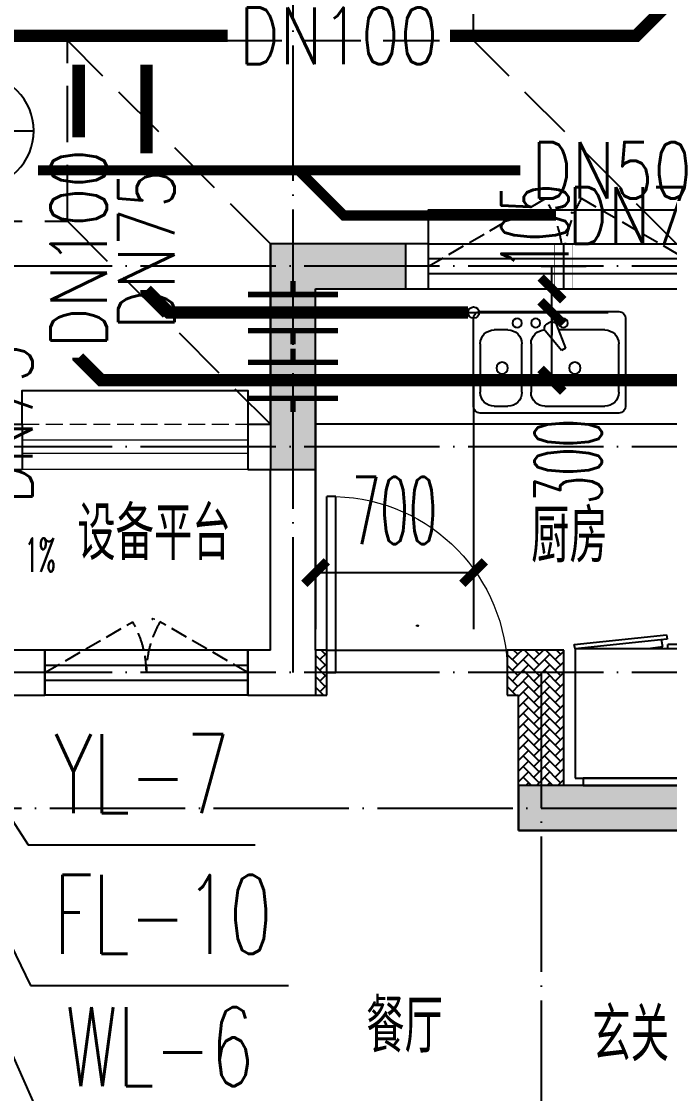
# Model space of a CAD drawing. Extents: x 27938 to 1507990, y 110129 to 923079.
# Drawn here: x 859913 to 862786, y 679892 to 684642 of the extents above; entities that cross this region are included whole.
import ezdxf

# ---------------------------------------------------------------- set-up
doc = ezdxf.new("R2010")
doc.units = 0
doc.header["$LTSCALE"] = 1000
doc.header["$MEASUREMENT"] = 0
doc.linetypes.add('DASH', pattern=[0.35, 0.25, -0.1])
doc.linetypes.add('DOTE', pattern=[2.42, 2, -0.2, 0.02, -0.2])
for name, color, linetype in [('AH-FURNITURE', 1, 'Continuous'), ('COLUMN', 9, 'Continuous'), ('DIM_废水', 31, 'Continuous'), ('DIM_污水', 2, 'Continuous'), ('DIM_雨水', 4, 'Continuous'), ('DOTE', 1, 'Continuous'), ('EQUIP_污水', 7, 'Continuous'), ('LVTRY', 6, 'Continuous'), ('PIPE-管井排水', 210, 'GF'), ('PIPE-雨水', 4, 'TG_Y'), ('PIPE-餐饮排水', 41, 'P'), ('PUB_HATCH', 8, 'Continuous'), ('PUB_TEXT', 4, 'Continuous'), ('TEXT_废水', 7, 'Continuous'), ('TEXT_管井排水', 7, 'Continuous'), ('TEXT_雨水', 7, 'Continuous'), ('TEXT_餐饮排水', 7, 'Continuous'), ('TWT_DIM', 3, 'Continuous'), ('VALVE_餐饮排水', 7, 'Continuous'), ('WALL', 9, 'Continuous'), ('WELL_污水', 2, 'Continuous'), ('WINDOW', 4, 'Continuous'), ('WINDOW_TEXT', 7, 'Continuous'), ('保温', 6, 'Continuous'), ('卫生间', 6, 'Continuous'), ('建筑-排气道', 9, 'Continuous'), ('机电标识类', 1, 'Continuous'), ('看线', 251, 'Continuous')]:
    doc.layers.add(name, color=color, linetype=linetype)
for name, color, linetype, lineweight in [('平面-排水沟', 86, 'Continuous', 15), ('平面-栏杆', 135, 'Continuous', 15), ('平面-看线', 45, 'Continuous', 15), ('平面-空调室内机', 176, 'Continuous', 9), ('平面-空调预留孔', 173, 'Continuous', 15), ('空调', 76, 'Continuous', 13), ('立面-洞口示意', 152, 'Continuous', 13)]:
    doc.layers.add(name, color=color, linetype=linetype, lineweight=lineweight)
doc.styles.add('_TCH_DIM', font='SIMPLEX.shx', dxfattribs={"width": 0.7, "bigfont": 'GBCBIG.shx'})
doc.styles.add('_TCH_DIM_T3', font='SIMPLEX.shx', dxfattribs={"width": 0.494118, "bigfont": 'GBCBIG.shx'})
doc.styles.add('_TCH_WINDOW', font='SIMPLEX.shx', dxfattribs={"width": 0.7, "height": 3.5, "bigfont": 'GBCBIG.shx'})
doc.styles.add('_TWT_PIPEDN', font='SIMPLEX', dxfattribs={"width": 0.8, "height": 3.5, "bigfont": 'HZTXT'})
doc.styles.add('_TWT_SERIAL', font='SIMPLEX', dxfattribs={"width": 0.8, "height": 3.5, "bigfont": 'HZTXT'})
doc.styles.add('DIM_FONT', font='SIMPLEX.shx', dxfattribs={"width": 0.56})
doc.styles.get("Standard").update_dxf_attribs({"font": 'gbenor.shx', "bigfont": 'gbcbig.shx'})
doc.styles.add('TG_LINETYPE', font='SIMPLEX', dxfattribs={"width": 0.8, "height": 3, "bigfont": 'HZTXT'})
doc.linetypes.add('GF', pattern='A,3,-0.2,["GF",Standard,S=0.25,R=0,X=-0.1,Y=-0.115],-0.35', length=3.55)
doc.linetypes.add('P', pattern='A,3,-0.2,["P",Standard,S=0.25,R=0,X=-0.1,Y=-0.115],-0.2', length=3.4)
doc.linetypes.add('TG_Y', pattern='A,2,-0.229,["Y",TG_LINETYPE,S=0.1,R=0,X=-0.229,Y=-0.15],0', length=2.229)
doc.dimstyles.new('_TWT_ARCH&&100', dxfattribs={"dimtxt": 297.5, "dimasz": 100, "dimexe": 250, "dimexo": 300, "dimgap": 126.25, "dimtad": 1, "dimdec": 0, "dimzin": 0, "dimdsep": 46, "dimtxsty": '_TCH_DIM_T3', "dimblk": 'ARCHTICK', "dimcen": 0.09, "dimclrt": 7, "dimazin": 2, "dimtfac": 1, "dimtdec": 0, "dimtix": 1, "dimtmove": 2, "dimatfit": 3, "dimfxl": 1, "dimtolj": 1, "dimtzin": 0, "dimarcsym": 0})
pattern_1 = [(45, (0, 0), (0, 47.4157523), [100.584, -33.528]), (135, (23.708, 23.708), (3e-15, 47.4157523), [100.584, -33.528])]

# ---------------------------------------------------------------- blocks, each defined once
blk = doc.blocks.new('A$C148B7D8E')
at = {"layer": '卫生间', "color": 159, "linetype": 'DASH', "true_color": 0x22346e}
for p, q in [((15200, 9900), (16100, 10800)), ((17000, 9900), (17900, 10800)), ((17900, 10000), (17000, 9100))]:
    blk.add_line(p, q, dxfattribs=at)
blk.add_lwpolyline([(25100, 9000), (24300, 9000), (24300, 10000), (17900, 10000), (17900, 10800), (16100, 10800), (16100, 11800)], dxfattribs=at)
blk = doc.blocks.new('rtyg7uyhg')
at = {"layer": 'LVTRY', "color": 0}
for p, q in [((193590.3, 45458.1), (193590.3, 45069.5)), ((194234.6, 45488.8), (193621, 45488.8)), ((194265.3, 45069.5), (194265.3, 45458.1)), ((193682.3, 45407), (193887.8, 45407)), ((193896.4, 45429.9), (193857.6, 45326.3)), ((193925.8, 45440.4), (193940.1, 45432.2)), ((194111.9, 45407), (194173.3, 45407)), ((193875.3, 45316), (193945.6, 45401.5)), ((193621, 45130.8), (193621, 45345.6)), ((193857.6, 45326.3), (193875.3, 45316)), ((194009.6, 45345.6), (194009.6, 45130.8)), ((194050.5, 45130.8), (194050.5, 45345.6)), ((194234.6, 45345.6), (194234.6, 45130.8)), ((193621, 45038.8), (194234.6, 45038.8)), ((193948.3, 45069.5), (193682.3, 45069.5)), ((194173.3, 45069.5), (194111.9, 45069.5))]:
    blk.add_line(p, q, dxfattribs=at)
for centre, radius in [((193866.4, 45437.7), 20.5), ((193989.2, 45437.7), 20.5), ((194071, 45437.7), 20.5), ((193815.3, 45238.2), 25.6), ((194137.5, 45238.2), 25.6)]:
    blk.add_circle(centre, radius, dxfattribs=at)
for centre, radius, start, end in [((193621, 45458.1), 30.7, 90, 180), ((194234.6, 45458.1), 30.7, 360, 90), ((193682.3, 45345.6), 61.4, 90, 180), ((193915.6, 45422.7), 20.5, 60, 159.4623), ((193929.8, 45414.5), 20.5, 320.5377, 60), ((193948.3, 45345.6), 61.4, 360, 90), ((194111.9, 45345.6), 61.4, 90, 180), ((194173.3, 45345.6), 61.4, 360, 90), ((193682.3, 45130.8), 61.4, 180, 270), ((193948.3, 45130.8), 61.4, 270, 360), ((194111.9, 45130.8), 61.4, 180, 270), ((194173.3, 45130.8), 61.4, 270, 360), ((193621, 45069.5), 30.7, 180, 270), ((194234.6, 45069.5), 30.7, 270, 360)]:
    blk.add_arc(centre, radius, start, end, dxfattribs=at)
at = {"layer": 'LVTRY', "color": 0, "style": 'DIM_FONT', "width": 0.8, "flags": 9}
for tag in ['YSIZE', 'XSIZE']:
    blk.add_attdef(tag, (193927.8, 45487.8), '', height=0.5, rotation=90, dxfattribs=at)
blk = doc.blocks.new('A$C60D053AF')
at = {"layer": 'AH-FURNITURE', "color": 0}
for p, q in [((232.5, -90), (128.3, -90)), ((192.5, -71), (327.6, -71)), ((192.5, -91), (327.6, -91)), ((355.9, -82.7), (384.2, -129)), ((232.5, -110), (128.3, -110)), ((245, -129.5), (245, -122.5)), ((265, -129.5), (265, -122.5)), ((341.7, -96.9), (370, -143.2)), ((255, -281), (255, -251)), ((255, -281), (393, -281)), ((393, -281), (393, -251))]:
    blk.add_line(p, q, dxfattribs=at)
for points in [[(170, -68, 1), (170, -94), (192.5, -94), (192.5, -68)], [(268, -122.5), (268, -107, 0.414214), (248, -87), (232.5, -87), (232.5, -113), (242, -113), (242, -122.5)], [(234, -251), (414, -251, 0.414214), (424, -241), (424, -111, 0.414214), (414, -101), (234, -101, 0.414214), (224, -111), (224, -241, 0.414214)], [(242, -152, 1), (268, -152), (268, -129.5), (242, -129.5)], [(383.8, -161.2, 1), (402.2, -142.8), (386.3, -126.9), (367.9, -145.3)]]:
    blk.add_lwpolyline(points, format="xyb", close=True, dxfattribs=at)
for centre, radius in [((100, -100), 30), ((255, -152), 15), ((255, -152), 10), ((393, -152), 15), ((393, -152), 10)]:
    blk.add_circle(centre, radius, dxfattribs=at)
for radius in [40, 20]:
    blk.add_arc((327.6, -111), radius, 45, 90, dxfattribs=at)
blk = doc.blocks.new('A-Kitchen-7')
at = {"layer": 'LVTRY', "color": 0}
for p, q in [((-518.7, 779.7), (-7.2, 834.3)), ((-7.2, 834.3), (-3.6, 810.6)), ((-515, 756), (-518.7, 779.7)), ((-3.6, 810.6), (-515, 756)), ((-29.1, 767), (-35.2, 806.4)), ((515, 780), (0, 780)), ((0, 756), (0, 780)), ((515, 756), (515, 780)), ((515, 756), (-515, 756)), ((-515, 756), (-515, 40)), ((-485.6, 760.5), (-484.9, 756)), ((-29.1, 767), (-112.1, 756)), ((515, 40), (515, 756)), ((-515, 40), (515, 40))]:
    blk.add_line(p, q, dxfattribs=at)
blk.add_lwpolyline([(-468.9, 40), (-468.9, 0), (468.9, 0), (468.9, 40)], close=True, dxfattribs=at)
blk = doc.blocks.new('*U41')
h = blk.add_hatch(color=0)
h.set_gradient(color1=(0, 0, 255), rotation=180, tint=1)
h.paths.add_polyline_path([(0, 0), (-6.35, -6.35), (-6.35, -2.159), (-15, -2.159), (-15, 2.159), (-6.35, 2.159), (-6.35, 6.35)])
at = {"color": 0, "linetype": 'Continuous'}
blk.add_lwpolyline([(0, 0), (-6.35, -6.35), (-6.35, -2.159), (-15, -2.159), (-15, 2.159), (-6.35, 2.159), (-6.35, 6.35)], close=True, dxfattribs=at)
blk = doc.blocks.new('sgrsefv')
at = {"layer": 'PUB_HATCH'}
blk.add_hatch(color=0, dxfattribs=at).paths.add_polyline_path([(1112933.3, 840916.3), (1112933.3, 840646.3), (1113073.3, 840646.3), (1113073.3, 840661.3), (1112968.3, 840661.3), (1112948.3, 840681.3), (1112948.3, 840881.3), (1112968.3, 840901.3), (1113288.3, 840901.3), (1113308.3, 840881.3), (1113308.3, 840681.3), (1113288.3, 840661.3), (1113183.3, 840661.3), (1113183.3, 840646.3), (1113323.3, 840646.3), (1113323.3, 840916.3)])
at = {"layer": 'LVTRY', "color": 0}
for p, q in [((1113073.3, 840661.3), (1113073.3, 840646.3)), ((1113183.3, 840661.3), (1113183.3, 840646.3))]:
    blk.add_line(p, q, dxfattribs=at)
for points in [[(1112918.3, 840931.3), (1113338.3, 840931.3), (1113338.3, 840631.3), (1112918.3, 840631.3)], [(1112933.3, 840916.3), (1113323.3, 840916.3), (1113323.3, 840646.3), (1112933.3, 840646.3)], [(1113288.3, 840661.3), (1112968.3, 840661.3), (1112948.3, 840681.3), (1112948.3, 840881.3), (1112968.3, 840901.3), (1113288.3, 840901.3), (1113308.3, 840881.3), (1113308.3, 840681.3), (1113288.3, 840661.3)]]:
    blk.add_lwpolyline(points, close=True, dxfattribs=at)
at = {"layer": '立面-洞口示意', "color": 0}
blk.add_lwpolyline([(1112918.3, 840931.3), (1113181.8, 840837.4), (1113338.3, 840631.3)], dxfattribs=at)
at = {"layer": '建筑-排气道', "color": 8, "xscale": -5, "yscale": 5, "zscale": 5, "rotation": 270}
blk.add_blockref('*U41', (1113118.4, 840599), dxfattribs=at)
blk = doc.blocks.new('FRSDFDGDGDRGDR')
at = {"layer": '平面-空调预留孔', "color": 0}
for p, q in [((699612.3, 775044), (699612.3, 775441.2)), ((699618.9, 775447.8), (699746.3, 775447.8)), ((699746.3, 775447.8), (699746.3, 775355.4)), ((699719.9, 775342.2), (699719.9, 775143)), ((699726.5, 775348.8), (699739.7, 775348.8)), ((699726.5, 775136.4), (699739.7, 775136.4)), ((699746.3, 775129.8), (699746.3, 775037.4)), ((699746.3, 775037.4), (699618.9, 775037.4))]:
    blk.add_line(p, q, dxfattribs=at)
blk.add_lwpolyline([(699766.1, 775166.7), (699792.5, 775153.5), (699792.5, 775057.2), (699766.1, 775044), (699766.1, 775017.6), (699618.9, 775017.6, -0.414214), (699592.5, 775044), (699592.5, 775441.2, -0.414214), (699618.9, 775467.6), (699766.1, 775467.6), (699766.1, 775441.2), (699792.5, 775428), (699792.5, 775331.6), (699766.1, 775318.4)], format="xyb", close=True, dxfattribs=at)
for centre, radius in [((699739.7, 775331.6), 10.6), ((699739.7, 775243.2), 15.8), ((699739.7, 775153.5), 10.6)]:
    blk.add_circle(centre, radius, dxfattribs=at)
for centre, start, end in [((699618.9, 775441.2), 90, 180), ((699726.5, 775342.2), 90, 180), ((699739.7, 775355.4), 270, 360), ((699726.5, 775143), 180, 270), ((699739.7, 775129.8), 0, 90), ((699618.9, 775044), 180, 270)]:
    blk.add_arc(centre, 6.6, start, end, dxfattribs=at)
blk = doc.blocks.new('GDGDRGDRGRD')
at = {"layer": 'LVTRY', "color": 0}
for p, q in [((430080.5, 371515.4), (429864.6, 371758.3)), ((430334.8, 371758.3), (429864.6, 371758.3)), ((429864.6, 371758.3), (429864.6, 370858.3)), ((430234.8, 370858.3), (430234.8, 371758.3)), ((429914.8, 370948.3), (429914.8, 371668.3)), ((429924.8, 371678.3), (430324.8, 371678.3)), ((430045.1, 371658.3), (430045.1, 371568.3)), ((430049.6, 371658.3), (430045.1, 371658.3)), ((430049.6, 371568.3), (430049.6, 371658.3)), ((430234.8, 371668.3), (430234.8, 370948.3)), ((429994.8, 371628.3), (429994.8, 371418.3)), ((429999.8, 371628.3), (429999.8, 371418.3)), ((430289.8, 371638.3), (430004.8, 371638.3)), ((430289.8, 371633.3), (430004.8, 371633.3)), ((430194.8, 371418.3), (430194.8, 371628.3)), ((430199.8, 371418.3), (430199.8, 371628.3)), ((430045.1, 371568.3), (430049.6, 371568.3)), ((429974.8, 371525.6), (430102.3, 371525.6)), ((429974.8, 371521.1), (429974.8, 371525.6)), ((430102.3, 371521.1), (429974.8, 371521.1)), ((430334.8, 371515.4), (430080.5, 371515.4)), ((430080.5, 371515.4), (430080.5, 371100.3)), ((430219.8, 371525.6), (430092.3, 371525.6)), ((430092.3, 371525.6), (430092.3, 371521.1)), ((430092.3, 371521.1), (430219.8, 371521.1)), ((430102.3, 371525.6), (430102.3, 371521.1)), ((430219.8, 371521.1), (430219.8, 371525.6)), ((430234.8, 371100.3), (430234.8, 371515.4)), ((430045.1, 371388.3), (430045.1, 371478.3)), ((430045.1, 371478.3), (430049.6, 371478.3)), ((430049.6, 371478.3), (430049.6, 371388.3)), ((429954.8, 371338.9), (429954.8, 371377.7)), ((430004.8, 371413.3), (430289.8, 371413.3)), ((430004.8, 371408.3), (430289.8, 371408.3)), ((430049.6, 371388.3), (430045.1, 371388.3)), ((429935.4, 371358.3), (429974.2, 371358.3)), ((429954.8, 371238.9), (429954.8, 371277.7)), ((429935.4, 371258.3), (429974.2, 371258.3)), ((430045.1, 371228.3), (430045.1, 371138.3)), ((430049.6, 371228.3), (430045.1, 371228.3)), ((430049.6, 371138.3), (430049.6, 371228.3)), ((429994.8, 370988.3), (429994.8, 371198.3)), ((429999.8, 370988.3), (429999.8, 371198.3)), ((430004.8, 371208.3), (430289.8, 371208.3)), ((430004.8, 371203.3), (430289.8, 371203.3)), ((430194.8, 371198.3), (430194.8, 370988.3)), ((430199.8, 371198.3), (430199.8, 370988.3)), ((430045.1, 371138.3), (430049.6, 371138.3)), ((429864.6, 370858.3), (430080.5, 371100.3)), ((430102.3, 371095.6), (429974.8, 371095.6)), ((429974.8, 371095.6), (429974.8, 371091.1)), ((429974.8, 371091.1), (430102.3, 371091.1)), ((430080.5, 371100.3), (430334.8, 371100.3)), ((430092.3, 371091.1), (430092.3, 371095.6)), ((430092.3, 371095.6), (430219.8, 371095.6)), ((430219.8, 371091.1), (430092.3, 371091.1)), ((430102.3, 371091.1), (430102.3, 371095.6)), ((430219.8, 371095.6), (430219.8, 371091.1)), ((430045.1, 370958.3), (430045.1, 371048.3)), ((430045.1, 371048.3), (430049.6, 371048.3)), ((430049.6, 371048.3), (430049.6, 370958.3)), ((430289.8, 370983.3), (430004.8, 370983.3)), ((430289.8, 370978.3), (430004.8, 370978.3)), ((430049.6, 370958.3), (430045.1, 370958.3)), ((430324.8, 370938.3), (429924.8, 370938.3)), ((429864.6, 370858.3), (430334.8, 370858.3))]:
    blk.add_line(p, q, dxfattribs=at)
blk.add_lwpolyline([(429608.8, 370758.3), (429734.8, 370758.3), (429734.8, 371758.3), (427634.8, 371758.3)], dxfattribs=at)
for centre, radius in [((430147.3, 371523.3), 29.7), ((430147.3, 371523.3), 11.7), ((429954.8, 371358.3), 17), ((429954.8, 371258.3), 17), ((430147.3, 371093.3), 29.7), ((430147.3, 371093.3), 11.7)]:
    blk.add_circle(centre, radius, dxfattribs=at)
for centre, radius, start, end in [((429924.8, 371668.3), 10, 90, 180), ((430224.8, 371668.3), 10, 0, 90), ((430004.8, 371628.3), 10, 90, 180), ((430004.8, 371628.3), 5, 90, 180), ((430189.8, 371628.3), 10, 0, 90), ((430189.8, 371628.3), 5, 0, 90), ((430047.3, 371523.3), 56.7, 2.2742, 87.7258), ((430047.3, 371523.3), 52.2, 2.4704, 87.5296), ((430147.3, 371523.3), 56.7, 92.2742, 177.7258), ((430147.3, 371523.3), 52.2, 92.4704, 177.5296), ((430047.3, 371523.3), 56.7, 272.2742, 357.7258), ((430047.3, 371523.3), 52.2, 272.4704, 357.5296), ((430147.3, 371523.3), 56.7, 182.2742, 267.7258), ((430147.3, 371523.3), 52.2, 182.4704, 267.5296), ((430004.8, 371418.3), 10, 180, 270), ((430004.8, 371418.3), 5, 180, 270), ((430189.8, 371418.3), 5, 270, 0), ((430189.8, 371418.3), 10, 270, 0), ((430004.8, 371198.3), 10, 90, 180), ((430004.8, 371198.3), 5, 90, 180), ((430189.8, 371198.3), 10, 0, 90), ((430189.8, 371198.3), 5, 0, 90), ((430047.3, 371093.3), 56.7, 2.2742, 87.7258), ((430047.3, 371093.3), 52.2, 2.4704, 87.5296), ((430147.3, 371093.3), 56.7, 92.2742, 177.7258), ((430147.3, 371093.3), 52.2, 92.4704, 177.5296), ((430047.3, 371093.3), 56.7, 272.2742, 357.7258), ((430047.3, 371093.3), 52.2, 272.4704, 357.5296), ((430147.3, 371093.3), 56.7, 182.2742, 267.7258), ((430147.3, 371093.3), 52.2, 182.4704, 267.5296), ((429924.8, 370948.3), 10, 180, 270), ((430004.8, 370988.3), 10, 180, 270), ((430004.8, 370988.3), 5, 180, 270), ((430189.8, 370988.3), 5, 270, 0), ((430189.8, 370988.3), 10, 270, 0), ((430224.8, 370948.3), 10, 270, 0)]:
    blk.add_arc(centre, radius, start, end, dxfattribs=at)
at = {"color": 8, "xscale": -1, "rotation": 270}
blk.add_blockref('FRSDFDGDGDRGDR', (-345582.7, -327434.2), dxfattribs=at)
at = {"color": 8}
for name, p, rotation in [('A$C60D053AF', (430134.8, 372358.3), 270), ('sgrsefv', (1543253.1, 1211089.9), 180)]:
    blk.add_blockref(name, p, dxfattribs=dict(at, rotation=rotation))
at = {"color": 8, "xscale": -1}
blk.add_blockref('rtyg7uyhg', (622599.6, 326769.5), dxfattribs=at)
at = {"layer": 'LVTRY', "color": 8, "extrusion": (0, 0, -1), "xscale": -0.7999999999883585, "yscale": 0.7999999999883585, "zscale": -0.7999999999883585}
blk.add_blockref('A-Kitchen-7', (-429196.8, 370158.6), dxfattribs=at)
blk = doc.blocks.new('GFDGFSDFGD')
at = {"layer": 'PUB_HATCH'}
for points in [[(454316.5, 374823.7), (453716.6, 374823.7), (453716.6, 373823.7), (453916.6, 373823.7), (453916.6, 374623.7), (454316.5, 374623.7)], [(454816.4, 372423.2), (454816.6, 372224), (456816.6, 372224), (456816.6, 372724), (456616.6, 372724), (456616.6, 372424), (455016.6, 372424)]]:
    blk.add_hatch(color=0, dxfattribs=at).paths.add_polyline_path(points)
at = {"layer": 'COLUMN', "color": 0}
for p, q in [((454316.5, 374823.7), (453716.6, 374823.7)), ((453716.6, 374823.7), (453716.6, 373823.7)), ((454316.5, 374623.7), (454316.5, 374823.7)), ((453916.6, 373823.7), (453916.6, 374623.7)), ((453916.6, 374623.7), (454316.5, 374623.7)), ((453716.6, 373823.7), (453916.6, 373823.7)), ((455016.6, 372424), (454816.4, 372423.2)), ((454816.4, 372423.2), (454816.6, 372224)), ((456616.6, 372424), (455016.6, 372424)), ((454816.6, 372224), (456816.6, 372224))]:
    blk.add_line(p, q, dxfattribs=at)
blk = doc.blocks.new('GDFGDGRD')
at = {"layer": '保温', "linetype": 'ByBlock', "ltscale": 10}
h = blk.add_hatch(dxfattribs=at)
h.set_pattern_fill('AR-HBONE', color=251, scale=55)
h.set_pattern_definition(pattern_1)
h.paths.add_polyline_path([(436215.3, 372423.6), (436216.6, 373023.7), (436416.6, 373023.7), (436415.3, 372423.6)])
h = blk.add_hatch(dxfattribs=at)
h.set_pattern_fill('AR-HBONE', color=251, scale=55)
h.set_pattern_definition(pattern_1)
h.paths.add_polyline_path([(436416.6, 372823.7), (436416.6, 373023.7), (436466.6, 373023.7), (436466.6, 372823.7)])
h = blk.add_hatch(dxfattribs=at)
h.set_pattern_fill('AR-HBONE', color=251, scale=55)
h.set_pattern_definition(pattern_1)
h.paths.add_polyline_path([(437266.6, 372823.7), (437266.6, 373023.7), (437316.6, 373023.7), (437316.6, 372823.7)])
at = {"layer": '保温', "color": 251, "linetype": 'ByBlock', "ltscale": 10}
blk.add_line((437316.6, 373023.7), (437316.6, 372823.7), dxfattribs=at)
blk = doc.blocks.new('dongkong')
blk.add_wipeout([(-603756, 210771), (-603756, 210570.8), (-603836, 210570.8), (-603836, 210771)])
at = {"layer": '机电标识类', "color": 250, "linetype": 'DASH', "ltscale": 400}
for p, q in [((-603796, 210771), (-603796, 210570.8)), ((-603896, 210670.7), (-603696, 210670.7))]:
    blk.add_line(p, q, dxfattribs=at)
at = {"layer": '空调', "color": 6, "linetype": 'DASH', "const_width": 2}
blk.add_lwpolyline([(-603756, 210771), (-603756, 210570.8), (-603836, 210570.8), (-603836, 210771)], close=True, dxfattribs=at)
blk = doc.blocks.new('$TWTSYS$00000190')
blk.add_line((0, 0.5, 0), (0, -0.5, 0))
blk.add_circle((0, 0, 0), 0.5)
blk = doc.blocks.new('_ArchTick')
at = {"color": 0, "linetype": 'ByBlock', "const_width": 0.4}
blk.add_lwpolyline([(-0.5, -0.5), (0.5, 0.5)], dxfattribs=at)
blk = doc.blocks.new('*D716')
at = {"layer": 'Defpoints', "color": 0}
for p in [(861388, 683352.2), (862264.3, 683352.2), (861388, 683052.2)]:
    blk.add_point(p, dxfattribs=at)
at = {"layer": 'TWT_DIM', "color": 0, "lineweight": -2}
for p, q in [((861688, 683352.2), (862514.3, 683352.2)), ((862264.3, 683052.2), (862264.3, 683352.2)), ((861688, 683052.2), (862514.3, 683052.2))]:
    blk.add_line(p, q, dxfattribs=at)
at = {"layer": 'TWT_DIM', "color": 0, "lineweight": -2, "xscale": 100, "yscale": 100, "zscale": 100}
for p, rotation in [((862264.3, 683352.2), 90), ((862264.3, 683052.2), 270)]:
    blk.add_blockref('_ArchTick', p, dxfattribs=dict(at, rotation=rotation))
at = {"layer": 'TWT_DIM', "color": 7, "insert": (862336.5, 682692), "char_height": 297.5, "attachment_point": 5, "rotation": 90, "style": '_TCH_DIM_T3'}
blk.add_mtext('\\A1;300', dxfattribs=at)
blk = doc.blocks.new('*D717')
at = {"layer": 'Defpoints', "color": 0}
for p in [(861388, 683457.2), (862264.3, 683457.2), (861388, 683352.2)]:
    blk.add_point(p, dxfattribs=at)
at = {"layer": 'TWT_DIM', "color": 0, "lineweight": -2}
for p, q in [((862264.3, 683457.2), (862264.3, 683557.2)), ((861688, 683457.2), (862514.3, 683457.2)), ((862264.3, 683352.2), (862264.3, 683457.2)), ((861688, 683352.2), (862514.3, 683352.2)), ((862264.3, 683352.2), (862264.3, 683252.2))]:
    blk.add_line(p, q, dxfattribs=at)
at = {"layer": 'TWT_DIM', "color": 0, "lineweight": -2, "xscale": 100, "yscale": 100, "zscale": 100}
for p, rotation in [((862264.3, 683457.2), 270), ((862264.3, 683352.2), 90)]:
    blk.add_blockref('_ArchTick', p, dxfattribs=dict(at, rotation=rotation))
at = {"layer": 'TWT_DIM', "color": 7, "insert": (862188.7, 683732.2), "char_height": 297.5, "attachment_point": 5, "rotation": 90, "style": '_TCH_DIM_T3'}
blk.add_mtext('\\A1;105', dxfattribs=at)
blk = doc.blocks.new('*D718')
at = {"layer": 'Defpoints', "color": 0}
for p in [(861216.6, 683352.2), (861917, 683352.2), (861917, 682200.3)]:
    blk.add_point(p, dxfattribs=at)
at = {"layer": 'TWT_DIM', "color": 0, "lineweight": -2}
for p, q in [((861216.6, 683052.2), (861216.6, 681950.3)), ((861917, 683052.2), (861917, 681950.3)), ((861216.6, 682200.3), (861917, 682200.3))]:
    blk.add_line(p, q, dxfattribs=at)
at = {"layer": 'TWT_DIM', "color": 0, "lineweight": -2, "xscale": 100, "yscale": 100, "zscale": 100, "rotation": 180}
blk.add_blockref('_ArchTick', (861216.6, 682200.3), dxfattribs=at)
at = {"layer": 'TWT_DIM', "color": 0, "lineweight": -2, "xscale": 100, "yscale": 100, "zscale": 100}
blk.add_blockref('_ArchTick', (861917, 682200.3), dxfattribs=at)
at = {"layer": 'TWT_DIM', "color": 7, "insert": (861566.8, 682475.3), "char_height": 297.5, "attachment_point": 5, "style": '_TCH_DIM_T3'}
blk.add_mtext('\\A1;700', dxfattribs=at)
blk = doc.blocks.new('$DorLib2D$00000001')
at = {"color": 0}
for p, q in [((0.45, 0.975), (0.5, 0.975)), ((0.45, 0), (0.45, 0.975)), ((0.5, 0), (0.5, 0.975)), ((0.5, 0), (0.45, 0))]:
    blk.add_line(p, q, dxfattribs=at)
at = {"color": 0, "lineweight": 13}
blk.add_arc((0.475, 0), 0.975, 91.46928, 180, dxfattribs=at)
blk = doc.blocks.new('$WINLIB2D$00000001')
at = {"color": 0}
for points in [[(-0.5, 0.5), (-0.5, -0.5)], [(-0.5, 0.5), (0.5, 0.5)], [(0.5, -0.5), (0.5, 0.5)], [(0.5, 0.1667), (-0.5, 0.1667)], [(0.5, -0.1667), (-0.5, -0.1667)], [(-0.5, -0.5), (0.5, -0.5)]]:
    blk.add_lwpolyline(points, dxfattribs=at)
blk = doc.blocks.new('$VALVE$00000553')
at = {"const_width": 30}
for points in [[(0, 100), (0, 175)], [(0, 100), (-250, 100), (-250, 100)], [(0, 100), (250, 100), (250, 100)], [(-250, -100), (-250, -100), (0, -100)], [(250, -100), (250, -100), (0, -100)], [(0, -175), (0, -100)]]:
    blk.add_lwpolyline(points, dxfattribs=at)
blk = doc.blocks.new('$TwtSys$00000147')
blk.add_circle((0, 0, 0), 25)

msp = doc.modelspace()

# ---------------------------------------------------------------- hatches: boundary and pattern name
at = {"layer": 'PIPE-管井排水'}
for points in [[(861341.6, 683782.2), (861325.7, 683766.3), (861332.3, 683759.7)], [(861341.6, 683782.2), (861341.6, 683759.7), (861332.3, 683759.7)]]:
    msp.add_hatch(color=256, dxfattribs=at).paths.add_polyline_path(points)
at = {"layer": 'PIPE-雨水'}
for points in [[(862637.6, 684578.2), (862637.6, 684550.7), (862649, 684550.7)], [(862637.6, 684578.2), (862657, 684558.7), (862649, 684550.7)]]:
    msp.add_hatch(color=256, dxfattribs=at).paths.add_polyline_path(points)
at = {"layer": 'PIPE-餐饮排水'}
for points in [[(860466.6, 683452.2), (860447.1, 683432.7), (860439.1, 683440.8)], [(860466.6, 683452.2), (860439.1, 683452.2), (860439.1, 683440.8)], [(860566.6, 683352.2), (860547.1, 683332.7), (860555.2, 683324.7)], [(860566.6, 683352.2), (860566.6, 683324.7), (860555.2, 683324.7)], [(860166.6, 683152.2), (860147.1, 683132.7), (860139.1, 683140.8)], [(860166.6, 683152.2), (860139.1, 683152.2), (860139.1, 683140.8)], [(860266.6, 683052.2), (860247.1, 683032.7), (860255.2, 683024.7)], [(860266.6, 683052.2), (860266.6, 683024.7), (860255.2, 683024.7)]]:
    msp.add_hatch(color=256, dxfattribs=at).paths.add_polyline_path(points)

# ---------------------------------------------------------------- linework, layer by layer
at = {"layer": 'DIM_废水'}
for p, q in [((859151.6, 682022.2), (859952.6, 680370.8)), ((859952.6, 680370.8), (861096.7, 680370.8))]:
    msp.add_line(p, q, dxfattribs=at)
at = {"layer": 'DIM_污水'}
msp.add_line((859211.4, 681552.2), (859996.3, 679784.5), dxfattribs=at)
at = {"layer": 'DIM_雨水'}
for p, q in [((859151.6, 682222.2), (859942.1, 680994.3)), ((859942.1, 680994.3), (860949, 680994.3))]:
    msp.add_line(p, q, dxfattribs=at)
at = {"layer": 'DOTE', "color": 169, "linetype": 'DOTE', "ltscale": 0.3}
for p, q in [((861116.6, 681757.2), (861116.6, 690157.2)), ((879916.6, 682757.2), (825916.6, 682757.2)), ((879916.6, 681757.2), (825916.6, 681757.2)), ((862216.8, 681757.2), (862216.6, 666975.2)), ((825916.6, 681157.4), (879916.6, 681157.4))]:
    msp.add_line(p, q, dxfattribs=at)
at = {"layer": 'PIPE-管井排水', "ltscale": 0.5, "const_width": 45}
for points in [[(859985.6, 683982.2), (861141.6, 683982.2)], [(861341.6, 683782.2), (861141.6, 683982.2)], [(861141.6, 683982.2), (862124.2, 683982.2)], [(861341.6, 683782.2), (862282.7, 683782.2)]]:
    msp.add_lwpolyline(points, dxfattribs=at)
at = {"layer": 'PIPE-雨水', "ltscale": 0.5, "const_width": 55}
for points in [[(862637.6, 684578.2), (862912.7, 684853.3)], [(857022.4, 684578.2), (860827.4, 684578.2)], [(861813.1, 684578.2), (862637.6, 684578.2)]]:
    msp.add_lwpolyline(points, dxfattribs=at)
at = {"layer": 'PIPE-餐饮排水', "ltscale": 0.5, "const_width": 55}
for points in [[(860166.6, 684129.2), (860166.6, 684450.7)], [(860466.6, 684058.3), (860466.6, 684450.7)], [(860566.6, 683352.2), (860466.6, 683452.2)], [(860566.6, 683352.2), (861892, 683352.2)], [(860266.6, 683052.2), (860166.6, 683152.2)], [(860266.6, 683052.2), (863511.4, 683052.2)]]:
    msp.add_lwpolyline(points, dxfattribs=at)
at = {"layer": 'WALL', "color": 8}
for p, q in [((861016.6, 682857.2), (861016.6, 683657.2)), ((861716.6, 683657.2), (861016.6, 683657.2)), ((861716.6, 683457.2), (861716.6, 683657.2)), ((861216.6, 682757.2), (861216.6, 683457.2)), ((861216.6, 683457.2), (861716.6, 683457.2)), ((859316.6, 682857.2), (859916.6, 682857.2)), ((859916.6, 682857.2), (859916.6, 682657.2)), ((860916.6, 682857.2), (861016.6, 682857.2)), ((860916.6, 682857.2), (860916.6, 682657.2)), ((861216.6, 681857.2), (861216.6, 682757.2)), ((859516.6, 682657.2), (859916.6, 682657.2)), ((860916.6, 682657.2), (861016.6, 682657.2)), ((861016.6, 681857.2), (861016.6, 682657.2)), ((860016.6, 681857.2), (859416.6, 681857.2)), ((860016.6, 681657.2), (860016.6, 681857.2)), ((861016.6, 681857.2), (860916.6, 681857.2)), ((860916.6, 681857.2), (860916.6, 681657.2)), ((861266.6, 681857.2), (861216.6, 681857.2)), ((861266.6, 681657.2), (861266.6, 681857.2)), ((862316.6, 681857.2), (862066.6, 681857.2)), ((862066.6, 681857.2), (862066.6, 681657.2)), ((862316.6, 681257.2), (862316.6, 681857.2)), ((859516.6, 681657.2), (860016.6, 681657.2)), ((860916.6, 681657.2), (861116.6, 681657.2)), ((861116.6, 681657.2), (861266.6, 681657.2)), ((862066.6, 681657.2), (862116.6, 681657.2)), ((862116.6, 681057.2), (862116.6, 681657.2)), ((863716.6, 681257.2), (862316.6, 681257.2)), ((863616.6, 681057.2), (862116.6, 681057.2))]:
    msp.add_line(p, q, dxfattribs=at)
at = {"layer": 'WINDOW', "color": 8}
msp.add_line((861266.6, 681857.2), (862066.6, 681857.2), dxfattribs=at)
at = {"layer": 'WINDOW', "color": 8, "linetype": 'DASH', "ltscale": 0.3}
for points in [[(861716.6, 683557.2), (862236.2, 683857.2, -0.131652), (862316.6, 683557.2)], [(862914.7, 683557.2), (862395.1, 683857.2, 0.131652), (862314.7, 683557.2)], [(860016.6, 681757.2), (860406.3, 681982.1, -0.131605), (860466.6, 681757.2)], [(860916.6, 681757.2), (860526.8, 681982.1, 0.131605), (860466.6, 681757.2)]]:
    msp.add_lwpolyline(points, format="xyb", dxfattribs=at)
at = {"layer": '平面-栏杆', "color": 8}
for points in [[(860916.6, 682787.3), (859916.6, 682787.5)], [(860916.6, 682727.3), (859916.6, 682727.5)]]:
    msp.add_lwpolyline(points, dxfattribs=at)
at = {"layer": '平面-看线', "color": 8, "linetype": 'DASH', "ltscale": 0.3}
msp.add_lwpolyline([(859916.6, 682857.2), (860916.6, 682857.2)], dxfattribs=at)
at = {"layer": '平面-看线', "color": 8}
msp.add_lwpolyline([(860916.6, 682657.2), (859916.6, 682657.2)], dxfattribs=at)
at = {"layer": '看线', "color": 8, "ltscale": 0.5}
msp.add_lwpolyline([(859916.6, 682857.2), (859916.6, 683007.2), (860916.6, 683007.2), (860916.6, 682857.2)], dxfattribs=at)

# ---------------------------------------------------------------- block references
at = {"color": 8, "xscale": -1}
for name, p in [('A$C148B7D8E', (878016.6, 673757.2)), ('GDFGDGRD', (1298533.2, 308833.4))]:
    msp.add_blockref(name, p, dxfattribs=at)
at = {"color": 8}
for name, p in [('GFDGFSDFGD', (407300, 308833.4)), ('GDGDRGDRGRD', (433581.8, 311098.8))]:
    msp.add_blockref(name, p, dxfattribs=at)
at = {"layer": 'EQUIP_污水', "rotation": 179.9999927799256}
msp.add_blockref('$TwtSys$00000147', (861917, 683352.2), dxfattribs=at)
at = {"layer": 'VALVE_餐饮排水', "xscale": 0.8, "yscale": 0.8, "zscale": 0.8}
for p, rotation in [((861116.6, 683352.2), 359.9999930846785), ((861116.6, 683052.2), 359.9999936556488)]:
    msp.add_blockref('$VALVE$00000553', p, dxfattribs=dict(at, rotation=rotation))
at = {"layer": 'WELL_污水', "xscale": -500, "yscale": 500, "zscale": 500, "rotation": 90}
msp.add_blockref('$TWTSYS$00000190', (859717.6, 684157.2), dxfattribs=at)
at = {"layer": 'WINDOW', "color": 8}
ref = msp.add_blockref('$DorLib2D$00000001', (861666.6, 681757.2), dxfattribs=dict(at, xscale=-800, yscale=800, zscale=-800, rotation=6.06372912622234e-10))
ref.add_attrib('A', 'M0822', (861661.7, 681963.2), dxfattribs={"layer": 'WINDOW_TEXT', "color": 8, "ltscale": 0.5, "height": 4.25, "style": '_TCH_WINDOW', "width": 0.494118})
ref = msp.add_blockref('$WINLIB2D$00000001', (860466.6, 681757.2), dxfattribs=dict(at, xscale=-900, yscale=-200, zscale=-900, rotation=2.464015854641344e-09))
ref.add_attrib('A', 'C0914', (860491.2, 681992.5), dxfattribs={"layer": 'WINDOW_TEXT', "color": 8, "ltscale": 0.5, "height": 4.25, "rotation": 0, "style": '_TCH_WINDOW', "width": 0.494118})

# ---------------------------------------------------------------- texts
at = {"layer": 'DIM_废水', "color": 7, "style": '_TWT_SERIAL', "width": 0.64}
msp.add_text('FL-10', height=350, dxfattribs=at).set_placement((860056, 680510.8))
at = {"layer": 'DIM_污水', "color": 7, "style": '_TWT_SERIAL', "width": 0.64}
msp.add_text('WL-6', height=350, dxfattribs=at).set_placement((860108.8, 679924.5))
at = {"layer": 'DIM_雨水', "color": 7, "style": '_TWT_SERIAL', "width": 0.64}
msp.add_text('YL-7', height=350, dxfattribs=at).set_placement((860057.7, 681134.3))
at = {"layer": 'PUB_TEXT', "color": 8}
for s, p in [('设备平台', (860160, 682256.1)), ('厨房', (862172.1, 682244.8)), ('餐厅', (861440.9, 680073.3)), ('玄关', (862443.3, 680035))]:
    msp.add_text(s, height=236.31, dxfattribs=at).set_placement(p)
at = {"layer": 'TEXT_废水', "style": '_TWT_PIPEDN', "width": 0.8}
msp.add_text('DN75', height=250, rotation=90, dxfattribs=at).set_placement((859961.6, 682502.4))
at = {"layer": 'TEXT_管井排水', "style": '_TWT_PIPEDN', "width": 0.8}
msp.add_text('DN50', height=250, dxfattribs=at).set_placement((862174.2, 683857.2))
at = {"layer": 'TEXT_雨水', "style": '_TWT_PIPEDN', "width": 0.8}
msp.add_text('DN100', height=250, dxfattribs=at).set_placement((860877.4, 684453.2))
at = {"layer": 'TEXT_餐饮排水', "style": '_TWT_PIPEDN', "width": 0.8}
for s, p in [('DN100', (860291.6, 683193.5)), ('DN75', (860591.6, 683275))]:
    msp.add_text(s, height=250, rotation=90, dxfattribs=at).set_placement(p)
at = {"layer": '平面-排水沟', "color": 7, "style": '_TCH_DIM', "width": 0.494118}
msp.add_text('1%', height=148.75, dxfattribs=at).set_placement((859926.2, 682204.1))

# ---------------------------------------------------------------- dimensions: what is measured, and where the dimension line sits
at = {"layer": 'TWT_DIM'}
dim = msp.add_linear_dim(base=(862264.3, 683352.2), p1=(861388, 683052.2), p2=(861388, 683352.2), angle=90, dimstyle='_TWT_ARCH&&100', dxfattribs=at)
dim.commit()
dim.dimension.update_dxf_attribs({"geometry": '*D716', "text_midpoint": (862336.5, 682692), "dimtype": 129})
dim = msp.add_aligned_dim(p1=(861216.6, 683352.2), p2=(861917, 683352.2), distance=-1151.9, dimstyle='_TWT_ARCH&&100', dxfattribs=at)
dim.commit()
dim.dimension.update_dxf_attribs({"geometry": '*D718', "text_midpoint": (861566.8, 682475.3)})

# ---------------------------------------------------------------- next in the draw order: block references
at = {"layer": '平面-空调室内机', "color": 8, "ltscale": 0.3, "xscale": -1, "rotation": 180}
msp.add_blockref('dongkong', (1466112.6, 894228), dxfattribs=at)

# ---------------------------------------------------------------- next in the draw order: linework, layer by layer
at = {"layer": 'DOTE', "color": 169, "linetype": 'DOTE', "ltscale": 0.3}
msp.add_line((879916.6, 683557.2), (825916.6, 683557.2), dxfattribs=at)
at = {"layer": '看线', "color": 8, "ltscale": 0.5}
msp.add_lwpolyline([(861716.6, 683657.2), (861716.6, 683807.2), (862916.6, 683807.2), (862916.6, 683657.2)], dxfattribs=at)

# ---------------------------------------------------------------- next in the draw order: block references
at = {"layer": 'WINDOW', "color": 8}
ref = msp.add_blockref('$WINLIB2D$00000001', (862316.6, 683557.2), dxfattribs=dict(at, xscale=-1200, yscale=200, zscale=-1200, rotation=179.9999999963346))
ref.add_attrib('A', 'C1214', (862349, 683792.5), dxfattribs={"layer": 'WINDOW_TEXT', "color": 8, "ltscale": 0.5, "height": 4.25, "rotation": 360, "style": '_TCH_WINDOW', "width": 0.494118})

# ---------------------------------------------------------------- next in the draw order: texts
at = {"layer": 'TEXT_管井排水', "style": '_TWT_PIPEDN', "width": 0.8}
msp.add_text('DN75', height=250, dxfattribs=at).set_placement((862332.7, 683657.2))

# ---------------------------------------------------------------- next in the draw order: dimensions: what is measured, and where the dimension line sits
at = {"layer": 'TWT_DIM'}
dim = msp.add_linear_dim(base=(862264.3, 683457.2), p1=(861388, 683352.2), p2=(861388, 683457.2), angle=90, dimstyle='_TWT_ARCH&&100', dxfattribs=at)
dim.commit()
dim.dimension.update_dxf_attribs({"geometry": '*D717', "text_midpoint": (862188.7, 683732.2), "dimtype": 129})

doc.saveas('drawing.dxf')
